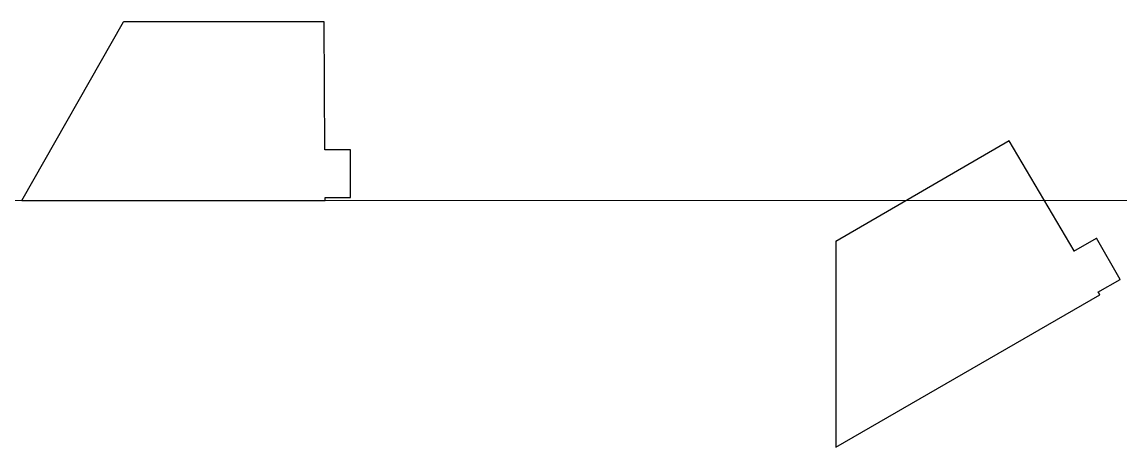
# Model space of a CAD drawing. Header units: inches. Extents: x 6873 to 34015, y -4436 to 8204.
# Drawn here: x 6873 to 8948, y 691 to 1495 of the extents above; entities that cross this region are included whole.
import ezdxf

# ---------------------------------------------------------------- set-up
doc = ezdxf.new("R2010")
doc.units = ezdxf.units.IN
doc.header["$LTSCALE"] = 5
doc.header["$MEASUREMENT"] = 0
doc.layers.add('A-WALL', color=7, linetype='Continuous', lineweight=9)
doc.layers.add('WALL', color=7, linetype='Continuous')

msp = doc.modelspace()

# ---------------------------------------------------------------- linework, layer by layer
at = {"layer": 'A-WALL', "lineweight": 30}
for p, q in [((6873.13, 1157.37), (7065.05, 1495.37)), ((7444.05, 1495.37), (7065.05, 1495.37)), ((7445.54, 1253.37), (7444.05, 1495.37)), ((7494.13, 1253.37), (7445.54, 1253.37)), ((7494.13, 1163.37), (7494.13, 1253.37)), ((7446.13, 1157.37), (7446.1, 1163.37)), ((7446.1, 1163.37), (7494.13, 1163.37)), ((6873.13, 1157.37), (7446.13, 1157.37))]:
    msp.add_line(p, q, dxfattribs=at)
at = {"layer": 'A-WALL', "ltscale": 5}
msp.add_xline((15938.1, 1157.37), (1, 0), dxfattribs=at)
for points in [[(7444.05, 1495.37), (7065.05, 1495.37), (6873.13, 1157.37), (7446.13, 1157.37), (7446.1, 1163.37), (7494.13, 1163.37), (7494.13, 1253.37), (7445.54, 1253.37)], [(8947.78, 1008.04), (8903.34, 1086.31), (8860.94, 1062.23), (8738.07, 1270.75), (8410.94, 1080.35), (8410.94, 691.35), (8909.66, 979.55), (8906.64, 984.68)]]:
    msp.add_lwpolyline(points, close=True, dxfattribs=at)
at = {"layer": 'WALL', "ltscale": 5}
for p, q in [((8738.07, 1270.75), (8410.94, 1080.35)), ((8860.94, 1062.23), (8738.07, 1270.75)), ((8410.94, 1080.35), (8410.94, 691.35)), ((8860.45, 1061.95), (8903.34, 1086.31)), ((8947.78, 1008.04), (8903.34, 1086.31)), ((8905.97, 984.3), (8947.78, 1008.04)), ((8410.94, 691.35), (8909.66, 979.55)), ((8909.66, 979.55), (8906.64, 984.68))]:
    msp.add_line(p, q, dxfattribs=at)

doc.saveas('drawing.dxf')
